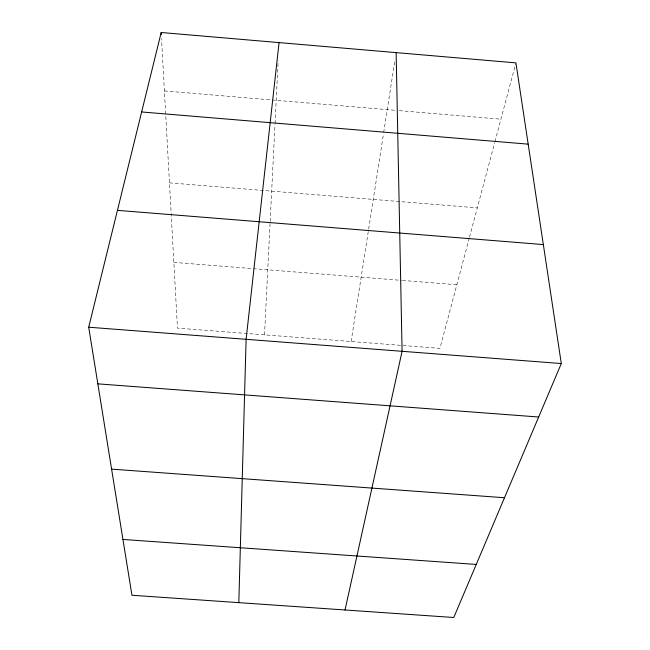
<?xml version="1.0" encoding="UTF-8"?>
<svg xmlns="http://www.w3.org/2000/svg" width="650" height="650" viewBox="0 0 650 650"><rect width="100%" height="100%" fill="white"/><g stroke="black" fill="none" stroke-linecap="round" stroke-linejoin="round"><path stroke-width="0.49" stroke-dasharray="3.25 2.44" d="M264.517 334.848L270.116 222.422M270.164 221.406L274.991 124.54M275.039 123.532L278.168 60.824M351.13 341.518L383.524 133.583M383.679 132.584L394.891 60.629M469.284 238.038L439.904 348.359L177.466 328.136L161.525 38.545M469.536 237.063L494.699 142.577M494.959 141.602L515.653 63.854M173.843 262.397L401.448 280.361M402.456 280.442L456.844 284.741M169.471 182.853L477.311 207.87M164.409 90.935L271.164 99.897M272.171 99.978L395.306 110.313M399.327 110.654L500.923 119.186"/><path stroke-width="0.97" d="M238.818 602.639L246.114 339.316L279.069 42.599M345.036 609.984L402.09 351.301L396.134 52.626M88.701 327.21L161.192 32.5L515.913 62.879L561.299 363.545L453.781 617.5L131.942 595.254L88.701 327.21L561.299 363.545M122.939 539.443L476.247 564.436M111.597 469.137L504.489 497.729M97.833 383.849L538.663 417.007M117.447 210.348L543.343 244.571M141.643 111.963L528.182 144.154M161.192 32.5L161.306 34.515"/></g></svg>
